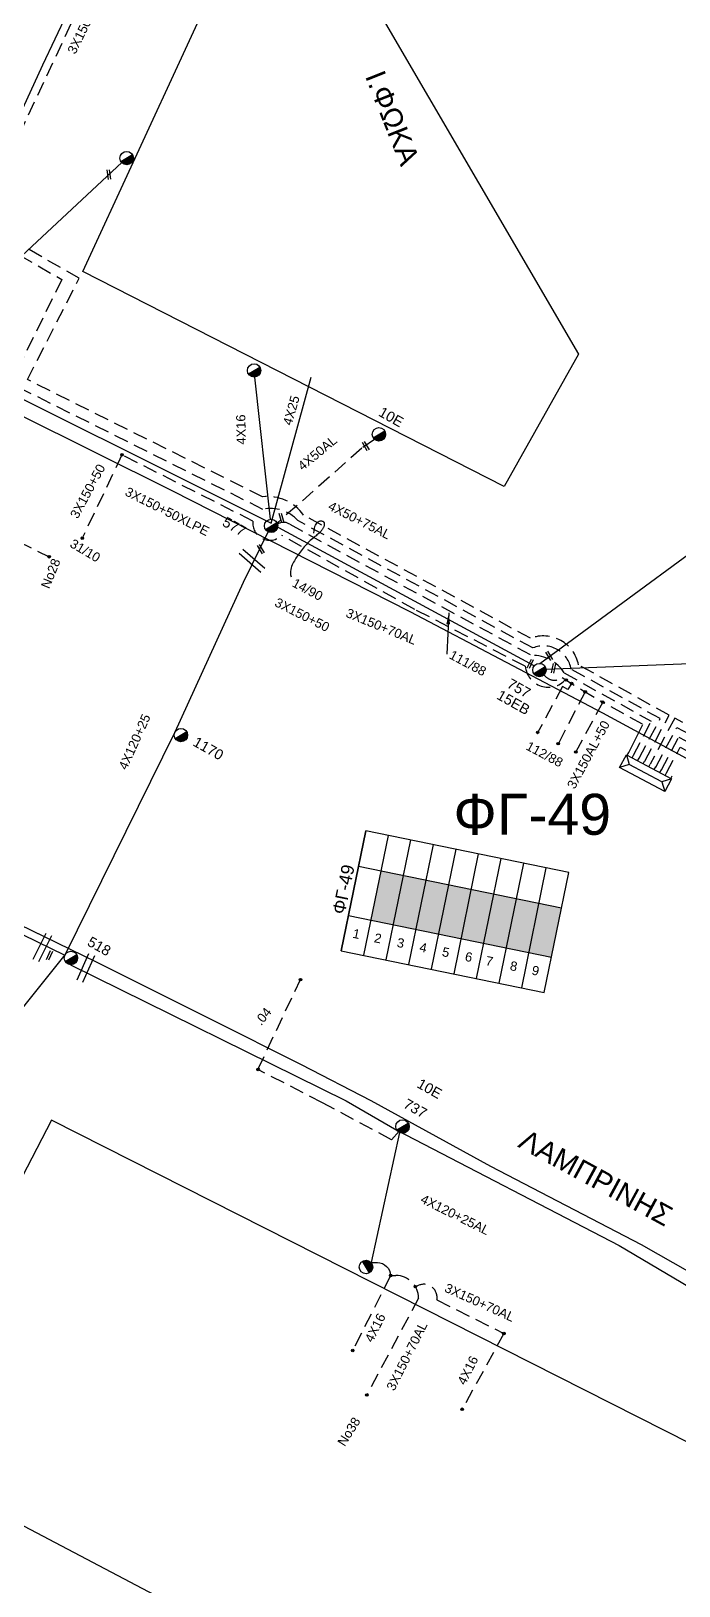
# Model space of a CAD drawing. Header units: millimetres. Extents: x 2662 to 4998, y 438 to 1235.
# Drawn here: x 4392.3 to 4449.5, y 924.7 to 1061.9 of the extents above; entities that cross this region are included whole.
import ezdxf
from ezdxf.enums import TextEntityAlignment as Align

# ---------------------------------------------------------------- set-up
doc = ezdxf.new("R2010")
doc.units = ezdxf.units.MM
doc.linetypes.add('DASHED', pattern=[19.05, 12.7, -6.35])
for name, color, linetype in [('Άγνωστα', 7, 'Continuous'), ('Ασφαλειοκιβώτια Χ.Τ 9 αναχωρήσεων', 7, 'Continuous'), ('Γυμνά εναέρια ΧΤ και ΦΟΠ (3Φ)   4x50+16AL', 7, 'Continuous'), ('Εναέρια παροχή ΧΤ 4x16', 7, 'SYN_LINE'), ('Επιγραφές - Σχήματα', 7, 'Continuous'), ('Καλώδια ΧΤ   3x150+50CU', 7, 'DASHED'), ('Καλώδια ΧΤ   3x150+70AL', 7, 'DASHED'), ('Καλώδια ΧΤ   3x150AL+50CU', 7, 'DASHED'), ('Καλώδια ΧΤ   4x50AL', 7, 'DASHED'), ('Μηχανική τομή', 7, 'Continuous'), ('Στύλος ΦΜ', 7, 'Continuous'), ('Στύλος ΦΜ @ 1', 7, 'Continuous'), ('Συνδέσεις', 7, 'Continuous'), ('Συνεστραμμένα ΧΤ   3x70+54.6+25 AL', 7, 'SYN_LINE'), ('Συνεστραμμενα ΧΤ  4Χ120+25 Al', 7, 'Continuous'), ('Τομή', 7, 'Continuous'), ('Υποσταθμός πόλεως', 7, 'Continuous'), ('Υπόβαθρο ΔΕΗ', 7, 'Continuous'), ('Υπόγεια Καλώδια Δικτύου ΧΤ   .04', 7, 'DASHED'), ('Υπόγεια καλώδια Παροχών ΧΤ   4x25', 7, 'DASHED')]:
    doc.layers.add(name, color=color, linetype=linetype)
doc.styles.add('arial', font='ARIAL.TTF')
doc.styles.get("Standard").update_dxf_attribs({"font": 'ARIAL.TTF'})
doc.linetypes.add('SYN_LINE', pattern='A,0.5,-0.0001,["/\\/\\/\\/",Standard,S=0.1,R=0,X=0,Y=-0.05],-0.25', length=0.7501)
doc.dimstyles.new('ISO-25', dxfattribs={"dimtxt": 2.5, "dimasz": 2.5, "dimexe": 1.25, "dimexo": 0.625, "dimtad": 1, "dimtxsty": 'Standard', "dimcen": 2.5, "dimadec": 0, "dimazin": 0, "dimtfac": 1, "dimtmove": 0, "dimatfit": 3, "dimfxl": 1, "dimarcsym": 0})

# ---------------------------------------------------------------- blocks, each defined once
blk = doc.blocks.new('ΤΟΜΗ')
at = {"layer": 'Τομή', "ltscale": 40}
for p, q in [((-5.68, 0), (5.68, 0)), ((5.68, -2.33), (-5.68, -2.33))]:
    blk.add_line(p, q, dxfattribs=at)
blk = doc.blocks.new('ΜΗΧΑΝΙΚΗ ΤΟΜΗ')
at = {"layer": 'Μηχανική τομή', "ltscale": 40}
for p, q in [((-1.89, 0.78), (1.89, 0.78)), ((1.89, 0), (-1.89, 0))]:
    blk.add_line(p, q, dxfattribs=at)
blk = doc.blocks.new('ΥΠΑΡΧΩΝ ΤΣΙΜΕΝΤΕΝΙΟΣ ΣΤΥΛΟΣ')
at = {"layer": 'Στύλος ΦΜ'}
blk.add_hatch(color=7, dxfattribs=at).paths.add_polyline_path([(-1.29, -2.28, 0.574793), (2.62, 0, 0.268822), (1.3, 2.27)])
at = {"layer": 'Στύλος ΦΜ', "color": 7}
blk.add_line((-1.29, -2.28), (1.3, 2.27), dxfattribs=at)
blk.add_circle((0, 0), 2.62, dxfattribs=at)
at = {"layer": 'Στύλος ΦΜ', "flags": 4}
for tag, p in [('ΤΥΠΟΣ', (-4.91, 3.03)), ('ΑΡΙΘΜΟΣ', (-4.68, 8.05))]:
    blk.add_attdef(tag, p, '', height=4, dxfattribs=at)
blk = doc.blocks.new('_ΣΥΝΔΕΣΗ')
at = {"layer": 'Συνδέσεις', "linetype": 'SYN_LINE', "ltscale": 40}
blk.add_hatch(color=256, dxfattribs=at).paths.add_polyline_path([(0.5, -0.01, 1), (-0.5, -0.01, 1)])
at = {"layer": 'Συνδέσεις'}
blk.add_circle((0, -0.01), 0.5, dxfattribs=at)
blk = doc.blocks.new('ΑΣΦΑΛΕΙΟΚΙΒΩΤΙΟ ΥΠΟΣΤΑΘΜΟΥ 9 ΑΝΑΧΩΡΗΣΕΩΝ')
at = {"layer": 'Ασφαλειοκιβώτια Χ.Τ 9 αναχωρήσεων', "ltscale": 40}
for p, q in [((-23.8, 40.36), (24.02, 40.36)), ((-9.72, 40.36), (-9.72, -40.64)), ((9.94, 40.36), (9.94, -40.64)), ((-23.8, 31.36), (24.02, 31.36)), ((-23.8, 22.36), (24.02, 22.36)), ((-23.8, 13.36), (24.02, 13.36)), ((-23.8, 4.36), (24.02, 4.36)), ((-23.8, -4.64), (24.02, -4.64)), ((-23.8, -13.64), (24.02, -13.64)), ((-23.8, -22.64), (24.02, -22.64)), ((-23.8, -31.64), (24.02, -31.64))]:
    blk.add_line(p, q, dxfattribs=at)
at = {"layer": 'Ασφαλειοκιβώτια Χ.Τ 9 αναχωρήσεων'}
blk.add_lwpolyline([(-23.8, -40.64), (24.02, -40.64), (24.02, 40.36), (-23.8, 40.36)], close=True, dxfattribs=at)
for s, p in [('1', (-17.96, 37.24)), ('2', (-17.96, 28.67)), ('3', (-17.96, 19.6)), ('4', (-17.96, 10.58)), ('5', (-17.96, 1.57)), ('6', (-17.96, -7.57)), ('7', (-17.96, -15.81)), ('8', (-17.96, -25.5)), ('9', (-17.96, -34.19))]:
    blk.add_text(s, height=3.6, rotation=270, dxfattribs=at).set_placement(p)
at = {"layer": 'Ασφαλειοκιβώτια Χ.Τ 9 αναχωρήσεων', "ltscale": 40}
for tag, height, p in [('ΟΝΟΜΑ', 5, (-0.16, 44.31)), ('ΚΕΙΜΕΝΟ 1', 2, (17.06, 35.59)), ('ΚΕΙΜΕΝΟ 2', 2, (17.06, 26.88)), ('ΚΕΙΜΕΝΟ 3', 2, (17.06, 17.69)), ('ΚΕΙΜΕΝΟ 4', 2, (17.06, 8.71)), ('ΚΕΙΜΕΝΟ 5', 2, (17.06, -0.13)), ('ΚΕΙΜΕΝΟ 6', 2, (17.06, -9.05)), ('ΚΕΙΜΕΝΟ 7', 2, (17.06, -18.13)), ('ΚΕΙΜΕΝΟ 8', 2, (17.06, -26.85)), ('ΚΕΙΜΕΝΟ 9', 2, (17.06, -35.99)), ('ΣΧ', 2, (-0.1, -42.64))]:
    blk.add_attdef(tag, text='', height=height, dxfattribs=at).set_placement(p, align=Align.MIDDLE_CENTER)
blk = doc.blocks.new('ΥΠΟΣΤΑΘΜΟΣ ΠΟΛΕΩΣ 9 ΑΝΑΧΩΡΗΣΕΩΝ')
at = {"layer": 'Υποσταθμός πόλεως', "ltscale": 40}
for p, q in [((-9.63, -2.82), (-9.63, -4)), ((-7.12, -2.82), (-7.12, -4)), ((-4.84, -2.82), (-4.84, -4)), ((-2.36, -2.82), (-2.36, -4)), ((0.09, -2.82), (0.09, -4)), ((2.55, -2.82), (2.55, -4)), ((5.02, -2.82), (5.02, -4)), ((7.48, -2.82), (7.48, -4)), ((9.61, -2.82), (9.61, -4))]:
    blk.add_line(p, q, dxfattribs=at)
blk.add_lwpolyline([(-10.02, 2.82), (10.02, 2.82), (10.02, -2.82), (-10.02, -2.82)], close=True, dxfattribs=at)
for points in [[(-7.21, 0), (-10.02, 2.82)], [(-10.02, -2.82), (-7.21, 0)], [(-7.21, 0), (7.21, 0)], [(7.21, 0), (10.02, 2.82)], [(10.02, -2.82), (7.21, 0)]]:
    blk.add_lwpolyline(points, dxfattribs=at)
at = {"layer": 'Υποσταθμός πόλεως', "linetype": 'SYN_LINE', "ltscale": 40, "flags": 1}
for tag, p in [('ΜΕΤΑΣΧΗΜΑΤΙΣΜΟΣ', (10.79, 1.71)), ('ΙΣΧΥΣ', (10.77, -1.08)), ('ΑΡΙΘΜΟΣ', (10.89, -3.8))]:
    blk.add_attdef(tag, p, '', height=1.8, dxfattribs=at)

msp = doc.modelspace()

# ---------------------------------------------------------------- hatches: boundary and pattern name
at = {"layer": 'Ασφαλειοκιβώτια Χ.Τ 9 αναχωρήσεων'}
h = msp.add_hatch(color=2, dxfattribs=at)
h.dxf.hatch_style = 1
h.paths.add_polyline_path([(4423.16, 987.83), (4422.27, 983.48), (4424.26, 983.07), (4425.15, 987.42)])
h = msp.add_hatch(color=1, dxfattribs=at)
h.dxf.hatch_style = 1
h.paths.add_polyline_path([(4425.15, 987.42), (4424.26, 983.07), (4426.25, 982.66), (4427.14, 987.01)])
h = msp.add_hatch(color=85, dxfattribs=at)
h.dxf.hatch_style = 1
h.paths.add_polyline_path([(4427.14, 987.01), (4426.25, 982.66), (4428.24, 982.25), (4429.14, 986.6)])
h = msp.add_hatch(color=173, dxfattribs=at)
h.dxf.hatch_style = 1
h.paths.add_polyline_path([(4431.13, 986.19), (4430.23, 981.84), (4432.23, 981.43), (4433.12, 985.78)])
h = msp.add_hatch(color=27, dxfattribs=at)
h.dxf.hatch_style = 1
h.paths.add_polyline_path([(4433.12, 985.78), (4432.23, 981.43), (4434.22, 981.02), (4435.11, 985.38)])
h = msp.add_hatch(color=5, dxfattribs=at)
h.dxf.hatch_style = 1
h.paths.add_polyline_path([(4435.11, 985.38), (4434.22, 981.02), (4436.21, 980.62), (4437.11, 984.97)])
h = msp.add_hatch(color=30, dxfattribs=at)
h.dxf.hatch_style = 1
h.paths.add_polyline_path([(4437.11, 984.97), (4436.21, 980.62), (4438.2, 980.21), (4439.1, 984.56)])
at = {"layer": 'Επιγραφές - Σχήματα'}
h = msp.add_hatch(color=6, dxfattribs=at)
h.dxf.hatch_style = 1
h.paths.add_polyline_path([(4429.14, 986.6), (4428.24, 982.25), (4430.23, 981.84), (4431.13, 986.19)])

# ---------------------------------------------------------------- linework, layer by layer
at = {"layer": 'Άγνωστα', "color": 5, "linetype": 'SYN_LINE', "ltscale": 10}
msp.add_lwpolyline([(4383.06, 1034.3), (4400.26, 1050.31)], dxfattribs=at)
at = {"layer": 'Άγνωστα', "color": 6}
for points in [[(4437.17, 1006.12), (4479.14, 1036.93)], [(4445.02, 998.25), (4446.27, 1000.73)]]:
    msp.add_lwpolyline(points, dxfattribs=at)
at = {"layer": 'Άγνωστα'}
msp.add_lwpolyline([(4417.22, 1017.62), (4417.24, 1017.85), (4417.27, 1018.03), (4417.31, 1018.19), (4417.37, 1018.31), (4417.42, 1018.41), (4417.48, 1018.49), (4417.54, 1018.55), (4417.6, 1018.6), (4417.65, 1018.63), (4417.69, 1018.66), (4417.73, 1018.68), (4417.77, 1018.7), (4417.8, 1018.71), (4417.83, 1018.71), (4417.85, 1018.71), (4417.88, 1018.7), (4417.91, 1018.69), (4417.95, 1018.68), (4417.98, 1018.67), (4418.01, 1018.66), (4418.04, 1018.64), (4418.06, 1018.62), (4418.09, 1018.6), (4418.11, 1018.57), (4418.12, 1018.55), (4418.13, 1018.52), (4418.14, 1018.49), (4418.14, 1018.45), (4418.14, 1018.42), (4418.14, 1018.38), (4418.14, 1018.34), (4418.13, 1018.3), (4418.12, 1018.26), (4418.1, 1018.21), (4418.09, 1018.17), (4418.07, 1018.12), (4418.05, 1018.07), (4418.02, 1018.02), (4417.99, 1017.97), (4417.96, 1017.92), (4417.92, 1017.87), (4417.88, 1017.82), (4417.83, 1017.77), (4417.78, 1017.71), (4417.72, 1017.65), (4417.65, 1017.59), (4417.58, 1017.52), (4417.5, 1017.46), (4417.42, 1017.38), (4417.32, 1017.31), (4417.23, 1017.23), (4417.12, 1017.14), (4417.02, 1017.05), (4416.91, 1016.96), (4416.8, 1016.86), (4416.7, 1016.76), (4416.59, 1016.65), (4416.49, 1016.53), (4416.38, 1016.41), (4416.28, 1016.29), (4416.19, 1016.17), (4416.09, 1016.05), (4416.01, 1015.94), (4415.92, 1015.82), (4415.84, 1015.71), (4415.77, 1015.6), (4415.69, 1015.5), (4415.63, 1015.39), (4415.56, 1015.29), (4415.5, 1015.18), (4415.44, 1015.06), (4415.38, 1014.94), (4415.32, 1014.81), (4415.26, 1014.68), (4415.22, 1014.54), (4415.18, 1014.39), (4415.16, 1014.24), (4415.15, 1014.08), (4415.17, 1013.92), (4415.21, 1013.76)], dxfattribs=at)
at = {"layer": 'Άγνωστα', "color": 27, "linetype": 'SYN_LINE', "ltscale": 10}
msp.add_lwpolyline([(4437.72, 1005.61), (4478.04, 1007.2)], dxfattribs=at)
at = {"layer": 'Άγνωστα', "color": 1, "linetype": 'SYN_LINE', "ltscale": 10}
msp.add_lwpolyline([(4424.77, 964.73), (4422.27, 953.26), (4422.27, 953.26), (4422.27, 953.26), (4422.83, 953.25, -0.431604)], format="xyb", dxfattribs=at)
at = {"layer": 'Άγνωστα', "color": 1}
msp.add_lwpolyline([(4422.83, 953.25, -0.39516), (4424, 952.1, 0.958498)], format="xyb", dxfattribs=at)
at = {"layer": 'Άγνωστα', "color": 1, "linetype": 'DASHED', "ltscale": 0.1}
for points in [[(4424, 952.1), (4420.65, 945.48)], [(4434, 946.98), (4430.32, 940.3)]]:
    msp.add_lwpolyline(points, dxfattribs=at)
at = {"layer": 'Γυμνά εναέρια ΧΤ και ΦΟΠ (3Φ)   4x50+16AL', "color": 27, "linetype": 'Continuous', "ltscale": 0.1}
msp.add_lwpolyline([(4436.66, 1005.89), (4413.75, 1018.3)], dxfattribs=at)
at = {"layer": 'Εναέρια παροχή ΧΤ 4x16', "color": 27, "ltscale": 10}
msp.add_lwpolyline([(4413.41, 1018.84), (4412, 1031.38)], dxfattribs=at)
at = {"layer": 'Καλώδια ΧΤ   3x150+50CU', "color": 27, "linetype": 'DASHED', "ltscale": 0.1}
msp.add_lwpolyline([(4414.02, 1018.41, -0.307722), (4415.09, 1018.39), (4436.45, 1006.82)], format="xyb", dxfattribs=at)
at = {"layer": 'Καλώδια ΧΤ   3x150+50CU', "color": 6, "linetype": 'DASHED', "ltscale": 0.1}
for points in [[(4437.55, 1005.11, 0.440065), (4439.14, 1004.88, 9.728881)], [(4446.25, 1000.74, 0.054309), (4446.25, 1000.74), (4442.55, 1002.79)]]:
    msp.add_lwpolyline(points, format="xyb", dxfattribs=at)
for points in [[(4439.14, 1004.88), (4440.87, 1003.79)], [(4439.98, 1004.35), (4439.64, 1003.81), (4439.18, 1004.07), (4437, 1000.04)], [(4441.17, 1003.61), (4438.83, 999.08)], [(4440.87, 1003.79), (4442.6, 1002.76)], [(4442.72, 1002.69), (4440.35, 998.3)]]:
    msp.add_lwpolyline(points, dxfattribs=at)
at = {"layer": 'Καλώδια ΧΤ   3x150+50CU', "color": 27, "linetype": 'DASHED', "ltscale": 0.1}
for points in [[(4439.32, 1005.28), (4447.01, 1001.01)], [(4445.45, 998.02), (4447.01, 1001.01)]]:
    msp.add_lwpolyline(points, dxfattribs=at)
at = {"layer": 'Καλώδια ΧΤ   3x150+50CU', "color": 85, "ltscale": 0.1}
msp.add_lwpolyline([(4500.65, 943.01), (4491.73, 954.37, 0.500377), (4491.77, 956.26), (4492.33, 957.68), (4477.87, 976.53, 0.193653), (4476.02, 978.73), (4472.48, 982.94, 0.293651), (4470.64, 984.84), (4463.42, 993.66), (4457, 996.99, 0.176212), (4454.81, 998.18), (4449.08, 1001.28), (4446.92, 997.23)], format="xyb", dxfattribs=at)
at = {"layer": 'Καλώδια ΧΤ   3x150+50CU', "color": 27, "linetype": 'DASHED', "ltscale": 0.1}
msp.add_arc((4436.57, 1003.6), 3.22, 31.3276, 92.0739, dxfattribs=at)
at = {"layer": 'Καλώδια ΧΤ   3x150+70AL', "color": 5, "linetype": 'DASHED', "ltscale": 0.1}
msp.add_lwpolyline([(4390.42, 1051.08), (4397.42, 1066.01), (4401.08, 1073.83), (4406.03, 1084.45), (4399.41, 1087.82)], dxfattribs=at)
at = {"layer": 'Καλώδια ΧΤ   3x150+70AL', "color": 62, "ltscale": 0.1}
msp.add_lwpolyline([(4388.75, 1046.87), (4387.54, 1044.66), (4387.92, 1044.03), (4394.98, 1040), (4390.24, 1030.41), (4386.4, 1022.64), (4383.14, 1015.43), (4377.05, 1002.72), (4373.43, 995.18, -0.074305), (4373.43, 995.18, 0.496785), (4369.48, 989.34), (4367.35, 984.68), (4341.31, 997.76), (4339.03, 993.26)], format="xyb", dxfattribs=at)
at = {"layer": 'Καλώδια ΧΤ   3x150+70AL', "color": 5, "linetype": 'DASHED', "ltscale": 0.1}
msp.add_lwpolyline([(4446.43, 997.5), (4448.59, 1001.54), (4440.58, 1005.99, 0.466946), (4436.36, 1008.33), (4416.32, 1019.19, 0.279224), (4412.7, 1020.81), (4391.94, 1031.16), (4396.51, 1040.11), (4388.56, 1044.65), (4389.47, 1046.62)], format="xyb", dxfattribs=at)
at = {"layer": 'Καλώδια ΧΤ   3x150+70AL', "color": 1, "ltscale": 0.1}
for points in [[(4424, 952.1), (4424.46, 952.1, -0.413099), (4426.47, 950.1), (4421.9, 941.56)], [(4426.18, 951.12), (4426.49, 951.24, -0.589815), (4428.09, 949.94), (4434, 946.98)]]:
    msp.add_lwpolyline(points, format="xyb", dxfattribs=at)
at = {"layer": 'Καλώδια ΧΤ   3x150AL+50CU', "color": 30, "linetype": 'DASHED', "ltscale": 0.1}
msp.add_lwpolyline([(4445.94, 997.76), (4447.8, 1001.24), (4439.94, 1005.6, 0.480577), (4436.56, 1007.48), (4415.81, 1018.72, 0.270577), (4412.73, 1019.71), (4391.32, 1030.39, 0.370652), (4389.81, 1032.08), (4373.89, 1040.36, 0.586623), (4372.91, 1042.16), (4364.45, 1046.68, 0.282004), (4362.12, 1047.02), (4324.71, 1066.19, 0.485848), (4323.89, 1068.08), (4318.41, 1070.9), (4320.64, 1075.23, -0.490413), (4321.17, 1075.79), (4323.61, 1074.53)], format="xyb", dxfattribs=at)
at = {"layer": 'Καλώδια ΧΤ   3x150AL+50CU', "color": 6, "linetype": 'DASHED', "ltscale": 0.1}
msp.add_lwpolyline([(4439.44, 1004.69), (4439.44, 1004.69, -0.652536), (4435.89, 1005.86), (4426.13, 1010.88), (4414.39, 1017.41, -0.701816), (4411.84, 1018.67), (4400.28, 1024.52), (4396.78, 1017.17)], format="xyb", dxfattribs=at)
at = {"layer": 'Καλώδια ΧΤ   3x150AL+50CU', "color": 173, "linetype": 'DASHED', "ltscale": 0.1}
msp.add_lwpolyline([(4447.41, 996.97), (4449.27, 1000.47), (4454.66, 997.55, -0.272496), (4456.67, 996.46), (4463.23, 993.06), (4470.36, 984.36, -0.268545), (4471.78, 982.62), (4475.5, 978.2, -0.250356), (4477.22, 976.14), (4491.27, 957.83), (4490.51, 956.2, -0.610888), (4490.69, 955.79)], format="xyb", dxfattribs=at)
at = {"layer": 'Καλώδια ΧΤ   3x150AL+50CU', "color": 1, "linetype": 'DASHED', "ltscale": 0.1}
msp.add_lwpolyline([(4447.91, 996.71), (4449.45, 999.61), (4454.35, 996.96, -0.270729), (4456.15, 995.98), (4463.06, 992.4), (4470.13, 983.77, -0.245335), (4471.28, 982.34), (4475.31, 977.53, -0.255976), (4476.72, 975.86), (4485.37, 964.58), (4490.51, 957.89), (4480.01, 936.55, 0.542259), (4479.98, 935.43)], format="xyb", dxfattribs=at)
at = {"layer": 'Καλώδια ΧΤ   3x150AL+50CU', "color": 2, "linetype": 'DASHED', "ltscale": 0.1}
msp.add_lwpolyline([(4448.36, 996.47), (4449.56, 998.72), (4454.15, 996.27, -0.715724), (4455.56, 995.45)], format="xyb", dxfattribs=at)
at = {"layer": 'Καλώδια ΧΤ   4x50AL', "color": 27, "ltscale": 0.1}
msp.add_lwpolyline([(4422.58, 1025.88), (4421.45, 1025.1), (4413.75, 1018.3)], dxfattribs=at)
at = {"layer": 'Καλώδια ΧΤ   4x50AL', "color": 5, "ltscale": 0.1}
msp.add_lwpolyline([(4385.99, 1019.37), (4393.86, 1015.53)], dxfattribs=at)
at = {"layer": 'Συνεστραμμένα ΧΤ   3x70+54.6+25 AL', "color": 27, "linetype": 'SYN_LINE', "ltscale": 10}
for points in [[(4383.19, 1033.58), (4413.45, 1018.48)], [(4299.9, 1030.06), (4310.92, 1023.48), (4339.39, 1007.98), (4373.01, 991.18), (4395.25, 980.38)]]:
    msp.add_lwpolyline(points, dxfattribs=at)
at = {"layer": 'Συνεστραμμενα ΧΤ  4Χ120+25 Al', "color": 151, "linetype": 'SYN_LINE', "ltscale": 10}
msp.add_lwpolyline([(4388.21, 971.59), (4395.27, 980.41), (4404.97, 1000.08), (4411.02, 1013.29), (4413.2, 1017.72)], dxfattribs=at)
at = {"layer": 'Συνεστραμμενα ΧΤ  4Χ120+25 Al', "color": 1, "linetype": 'SYN_LINE', "ltscale": 10}
msp.add_lwpolyline([(4395.75, 979.53), (4420.09, 967.5), (4424.54, 964.94), (4444.19, 954.74), (4444.19, 954.74), (4459.44, 945.71), (4479.7, 935.14)], dxfattribs=at)
at = {"layer": 'Υπόβαθρο ΔΕΗ'}
for points in [[(4387.13, 1045.7), (4322.56, 1076.75), (4342, 1114.2), (4404.92, 1083.87), (4399.79, 1072.71), (4393.27, 1058.91), (4389.37, 1050.51), (4387.13, 1045.7)], [(4394.07, 965.81), (4378.95, 936.67), (4449.41, 899.55), (4464.7, 930.06)]]:
    msp.add_lwpolyline(points, close=True, dxfattribs=at)
for points in [[(4410.7, 1070.74), (4418.52, 1071.23), (4440.58, 1033.41), (4434.01, 1021.72), (4396.84, 1040.69), (4410.7, 1070.74)], [(4391.08, 1028.13), (4404.68, 1021.37), (4425.69, 1010.7), (4442.7, 1001.74), (4462.41, 991.07), (4483.5, 964.68), (4479.58, 956.01), (4477.87, 957.2), (4469.89, 941.22), (4456.24, 949.06), (4446.16, 954.81), (4446.16, 954.81), (4432.85, 961.72), (4422.27, 967.5), (4416.13, 970.7), (4408.16, 974.69), (4398.03, 979.74), (4387.75, 984.76), (4376.81, 990.57), (4374.15, 992.02), (4376.25, 996.85), (4382.82, 1010.93), (4388.61, 1023.16), (4391.08, 1028.13)]]:
    msp.add_lwpolyline(points, dxfattribs=at)
at = {"layer": 'Υπόγεια Καλώδια Δικτύου ΧΤ   .04', "color": 1, "ltscale": 0.1}
for points in [[(4412.29, 970.28), (4416.03, 978.21)], [(4424.75, 964.83), (4424.08, 964.08), (4417.98, 967.34), (4412.29, 970.28)]]:
    msp.add_lwpolyline(points, dxfattribs=at)
at = {"layer": 'Υπόγεια καλώδια Παροχών ΧΤ   4x25', "color": 27, "linetype": 'SYN_LINE', "ltscale": 10}
msp.add_lwpolyline([(4413.45, 1018.48), (4416.99, 1031.38)], dxfattribs=at)

# ---------------------------------------------------------------- block references
at = {"layer": 'Ασφαλειοκιβώτια Χ.Τ 9 αναχωρήσεων', "xscale": 0.2259914949150555, "yscale": 0.2259914949150555, "zscale": 0.2259914949150555, "rotation": 78.40048782280249}
msp.add_blockref('ΑΣΦΑΛΕΙΟΚΙΒΩΤΙΟ ΥΠΟΣΤΑΘΜΟΥ 9 ΑΝΑΧΩΡΗΣΕΩΝ', (4429.65, 984.2), dxfattribs=at).add_auto_attribs({'ΟΝΟΜΑ': 'ΦΓ-49'})
at = {"layer": 'Μηχανική τομή'}
for p, xscale, yscale, zscale, rotation in [((4399.2, 1049.26), 0.2259914949150549, 0.2259914949150549, 0.2259914949150549, 97.89813668636647), ((4421.73, 1025.25), 0.2259914949150469, 0.2259914949150469, 0.2259914949150469, 299.8769608853335), ((4414.28, 1018.93), 0.2259914949150552, 0.2259914949150552, 0.2259914949150552, 285.3177841252401), ((4412.46, 1016.14), 0.2259914949150552, 0.2259914949150552, 0.2259914949150552, 300.6355682507927), ((4437.92, 1006.75), 0.2259914949150552, 0.2259914949150552, 0.2259914949150552, 299.876960885336), ((4436.25, 1006.12), 0.2259914949150552, 0.2259914949150552, 0.2259914949150552, 243.8488241726164), ((4438.29, 1005.7), 0.2259914949150552, 0.2259914949150552, 0.2259914949150552, 257.6064758763804), ((4393.81, 980.38), 0.2259914949150552, 0.2259914949150552, 0.2259914949150552, 245.2524346522103)]:
    msp.add_blockref('ΜΗΧΑΝΙΚΗ ΤΟΜΗ', p, dxfattribs=dict(at, xscale=xscale, yscale=yscale, zscale=zscale, rotation=rotation))
at = {"layer": 'Στύλος ΦΜ @ 1', "ltscale": 40, "xscale": 0.2259914949150554, "yscale": 0.2259914949150554, "zscale": 0.2259914949150554}
for p, rotation in [((4400.7, 1050.71), 330.6463124681125), ((4411.95, 1031.97), 330.6463124681125), ((4421.83, 952.85), 60.43658789886273)]:
    msp.add_blockref('ΥΠΑΡΧΩΝ ΤΣΙΜΕΝΤΕΝΙΟΣ ΣΤΥΛΟΣ', p, dxfattribs=dict(at, rotation=rotation))
at = {"layer": 'Στύλος ΦΜ @ 1', "ltscale": 40}
ref = msp.add_blockref('ΥΠΑΡΧΩΝ ΤΣΙΜΕΝΤΕΝΙΟΣ ΣΤΥΛΟΣ', (4422.97, 1026.33), dxfattribs=dict(at, xscale=0.2259914949150554, yscale=0.2259914949150554, zscale=0.2259914949150554, rotation=330.6463124681125))
ref.add_attrib('ΑΡΙΘΜΟΣ', '10E', (4422.85, 1028.02), dxfattribs={"layer": 'Στύλος ΦΜ', "height": 0.904, "rotation": 330.6463, "flags": 4})
ref = msp.add_blockref('ΥΠΑΡΧΩΝ ΤΣΙΜΕΝΤΕΝΙΟΣ ΣΤΥΛΟΣ', (4413.45, 1018.25), dxfattribs=dict(at, xscale=0.2259914949150554, yscale=0.2259914949150554, zscale=0.2259914949150554, rotation=330.6463124681125))
ref.add_attrib('ΑΡΙΘΜΟΣ', '577', (4409.06, 1018.32), dxfattribs={"layer": 'Στύλος ΦΜ', "height": 0.904, "rotation": 330.6463, "flags": 4})
ref = msp.add_blockref('ΥΠΑΡΧΩΝ ΤΣΙΜΕΝΤΕΝΙΟΣ ΣΤΥΛΟΣ', (4437.14, 1005.53), dxfattribs=dict(at, xscale=0.2259914949150554, yscale=0.2259914949150554, zscale=0.2259914949150554, rotation=330.6463124681125))
ref.add_attrib('ΤΥΠΟΣ', '15EB', (4433.28, 1003.04), dxfattribs={"layer": 'Στύλος ΦΜ', "height": 0.904, "rotation": 330.6463, "flags": 4})
ref.add_attrib('ΑΡΙΘΜΟΣ', '757', (4434.19, 1004.05), dxfattribs={"layer": 'Στύλος ΦΜ', "height": 0.904, "rotation": 330.6463, "flags": 4})
ref = msp.add_blockref('ΥΠΑΡΧΩΝ ΤΣΙΜΕΝΤΕΝΙΟΣ ΣΤΥΛΟΣ', (4405.49, 999.79), dxfattribs=dict(at, xscale=0.2259914949150554, yscale=0.2259914949150554, zscale=0.2259914949150554, rotation=330.6463124681125))
ref.add_attrib('ΑΡΙΘΜΟΣ', '1170', (4406.47, 998.91), dxfattribs={"layer": 'Στύλος ΦΜ', "height": 0.904, "rotation": 330.6463, "flags": 4})
ref = msp.add_blockref('ΥΠΑΡΧΩΝ ΤΣΙΜΕΝΤΕΝΙΟΣ ΣΤΥΛΟΣ', (4395.78, 980.12), dxfattribs=dict(at, xscale=0.2259914949150554, yscale=0.2259914949150554, zscale=0.2259914949150554, rotation=330.6463124681125))
ref.add_attrib('ΑΡΙΘΜΟΣ', '518', (4397.14, 981.28), dxfattribs={"layer": 'Στύλος ΦΜ', "height": 0.904, "rotation": 330.6463, "flags": 4})
ref = msp.add_blockref('ΥΠΑΡΧΩΝ ΤΣΙΜΕΝΤΕΝΙΟΣ ΣΤΥΛΟΣ', (4425.05, 965.25), dxfattribs=dict(at, xscale=0.2259914949150554, yscale=0.2259914949150554, zscale=0.2259914949150554, rotation=330.6463124681125))
ref.add_attrib('ΤΥΠΟΣ', '10E', (4426.24, 968.75), dxfattribs={"layer": 'Στύλος ΦΜ', "height": 0.904, "rotation": 330.6463, "flags": 4})
ref.add_attrib('ΑΡΙΘΜΟΣ', '737', (4425.04, 966.97), dxfattribs={"layer": 'Στύλος ΦΜ', "height": 0.904, "rotation": 330.6463, "flags": 4})
at = {"layer": 'Συνδέσεις', "xscale": 0.2259914949150555, "yscale": 0.2259914949150555, "zscale": 0.2259914949150555}
for p in [(4400.29, 1024.52), (4396.78, 1017.17), (4393.86, 1015.53), (4439.51, 1004.65), (4439.98, 1004.35), (4441.18, 1003.61), (4442.73, 1002.69), (4436.98, 1000.03), (4438.79, 999.04), (4440.35, 998.3), (4416.04, 978.21), (4412.3, 970.28), (4424, 952.1), (4426.18, 951.12), (4434, 946.98), (4420.65, 945.48), (4421.9, 941.56), (4430.32, 940.3)]:
    msp.add_blockref('_ΣΥΝΔΕΣΗ', p, dxfattribs=at)
at = {"layer": 'Τομή', "xscale": 0.2259914949150554, "yscale": 0.2259914949150554, "zscale": 0.2259914949150554}
for p, rotation in [((4411.93, 1015.37), 319.0832468503967), ((4393.49, 980.94), 243.6291158178267), ((4397.33, 979.14), 246.1510104086139)]:
    msp.add_blockref('ΤΟΜΗ', p, dxfattribs=dict(at, rotation=rotation))
at = {"layer": 'Υποσταθμός πόλεως', "xscale": 0.2259914949148052, "yscale": 0.2259914949148052, "zscale": 0.2259914949148052, "rotation": 151.933376168392}
msp.add_blockref('ΥΠΟΣΤΑΘΜΟΣ ΠΟΛΕΩΣ 9 ΑΝΑΧΩΡΗΣΕΩΝ', (4446.51, 996.43), dxfattribs=at)

# ---------------------------------------------------------------- texts
at = {"ltscale": 40, "insert": (4429.54, 994.61), "char_height": 3.6159, "width": 19.1112, "attachment_point": 1, "style": 'arial'}
msp.add_mtext('{\\fArial|b0|i0|c204|p34;Ф}Γ-49', dxfattribs=at)
at = {"layer": 'Άγνωστα', "ltscale": 40, "width": 62.5458, "attachment_point": 1, "style": 'arial'}
for s, insert, char_height, rotation in [('3X150+50', (4395.66, 1019.21), 0.814, 61.6678), ('3X150+50XLPE', (4400.84, 1021.72), 0.8136, 333.2392), ('4X50+75AL', (4418.77, 1020.46), 0.814, 333.2227), ('31/10', (4396.02, 1017.15), 0.814, 329.561), ('Νο28', (4393.1, 1012.95), 0.814, 67.8439), ('14/90', (4415.61, 1013.67), 0.814, 331.8697), ('3X150+50', (4414.05, 1011.95), 0.814, 333.2227), ('111/88', (4429.48, 1007.32), 0.814, 331.8697), ('4X120+25', (4399.95, 996.99), 0.814, 65.7306), ('3X150AL+50', (4439.53, 995.35), 0.814, 61.6678), ('112/88', (4436.25, 999.28), 0.814, 331.8697), ('4X120+25AL', (4426.92, 959.3), 0.814, 333.6661), ('Νο38', (4419.25, 937.39), 0.814, 57.9237)]:
    msp.add_mtext(s, dxfattribs=dict(at, insert=insert, char_height=char_height, rotation=rotation))
at = {"layer": 'Εναέρια παροχή ΧΤ 4x16', "ltscale": 40, "char_height": 0.814, "width": 62.5458, "attachment_point": 1, "style": 'arial'}
for insert, rotation in [((4410.41, 1025.42), 91.1607), ((4421.67, 946.49), 63.298), ((4429.85, 942.73), 63.298)]:
    msp.add_mtext('4X16', dxfattribs=dict(at, insert=insert, rotation=rotation))
at = {"layer": 'Επιγραφές - Σχήματα', "ltscale": 40, "char_height": 1.808, "width": 19.1112, "attachment_point": 1, "style": 'arial'}
for s, insert, rotation in [('Ι.ΦΩΚΑ', (4423.4, 1058.62), 291.618), ('ΛΑΜΠΡΙΝΗΣ', (4436.01, 965.08), 331.4636)]:
    msp.add_mtext(s, dxfattribs=dict(at, insert=insert, rotation=rotation))
at = {"layer": 'Καλώδια ΧΤ   3x150+70AL', "ltscale": 40, "char_height": 0.814, "width": 62.5458, "attachment_point": 1, "style": 'arial'}
for insert, rotation in [((4395.43, 1060.17), 63.8674), ((4420.28, 1011.01), 337.6081), ((4429.02, 951.45), 335.7202), ((4423.59, 942.22), 63.298)]:
    msp.add_mtext('3X150+70AL', dxfattribs=dict(at, insert=insert, rotation=rotation))
at = {"layer": 'Καλώδια ΧΤ   4x50AL', "ltscale": 40, "insert": (4415.71, 1023.71), "char_height": 0.814, "width": 62.5458, "attachment_point": 1, "rotation": 39.6297, "style": 'arial'}
msp.add_mtext('4X50AL', dxfattribs=at)
at = {"layer": 'Υπόγεια Καλώδια Δικτύου ΧΤ   .04', "ltscale": 40, "insert": (4411.93, 974.6), "char_height": 0.814, "width": 62.5458, "attachment_point": 1, "rotation": 51.908, "style": 'arial'}
msp.add_mtext('.04', dxfattribs=at)
at = {"layer": 'Υπόγεια καλώδια Παροχών ΧΤ   4x25', "ltscale": 40, "insert": (4414.47, 1027.28), "char_height": 0.814, "width": 62.5458, "attachment_point": 1, "rotation": 73.9841, "style": 'arial'}
msp.add_mtext('4X25', dxfattribs=at)

# ---------------------------------------------------------------- leaders
at = {"layer": 'Επιγραφές - Σχήματα', "ltscale": 40}
msp.add_leader([(4429.13, 1010.57), (4428.96, 1006.94)], dimstyle='ISO-25', override={"dimasz": 1, "dimtad": 0}, dxfattribs=at)

doc.saveas('drawing.dxf')
